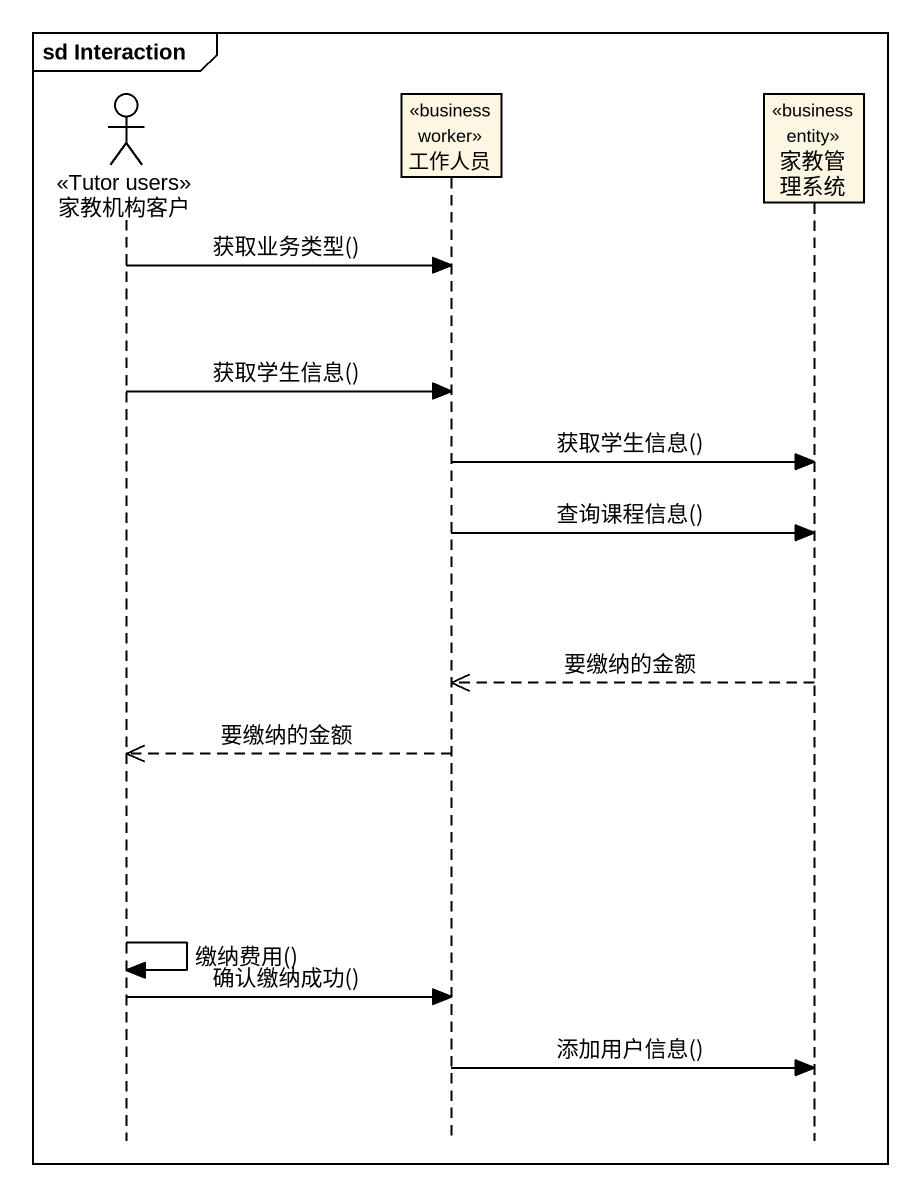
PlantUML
@startuml
mainframe sd Interaction
hide footbox
actor 家教机构客户 <<Tutor users>>
participant 工作人员 <<business worker>>
participant 家教管理系统 <<business entity>>

家教机构客户 -> 工作人员 : 获取业务类型()
家教机构客户 -> 工作人员 : 获取学生信息()
工作人员 -> 家教管理系统 : 获取学生信息()
工作人员 -> 家教管理系统 : 查询课程信息()
家教管理系统 -->> 工作人员 : 要缴纳的金额
工作人员 -->> 家教机构客户 : 要缴纳的金额
家教机构客户 -> 家教机构客户 : 缴纳费用()
家教机构客户 -> 工作人员 : 确认缴纳成功()
工作人员 -> 家教管理系统 : 添加用户信息()
@enduml
